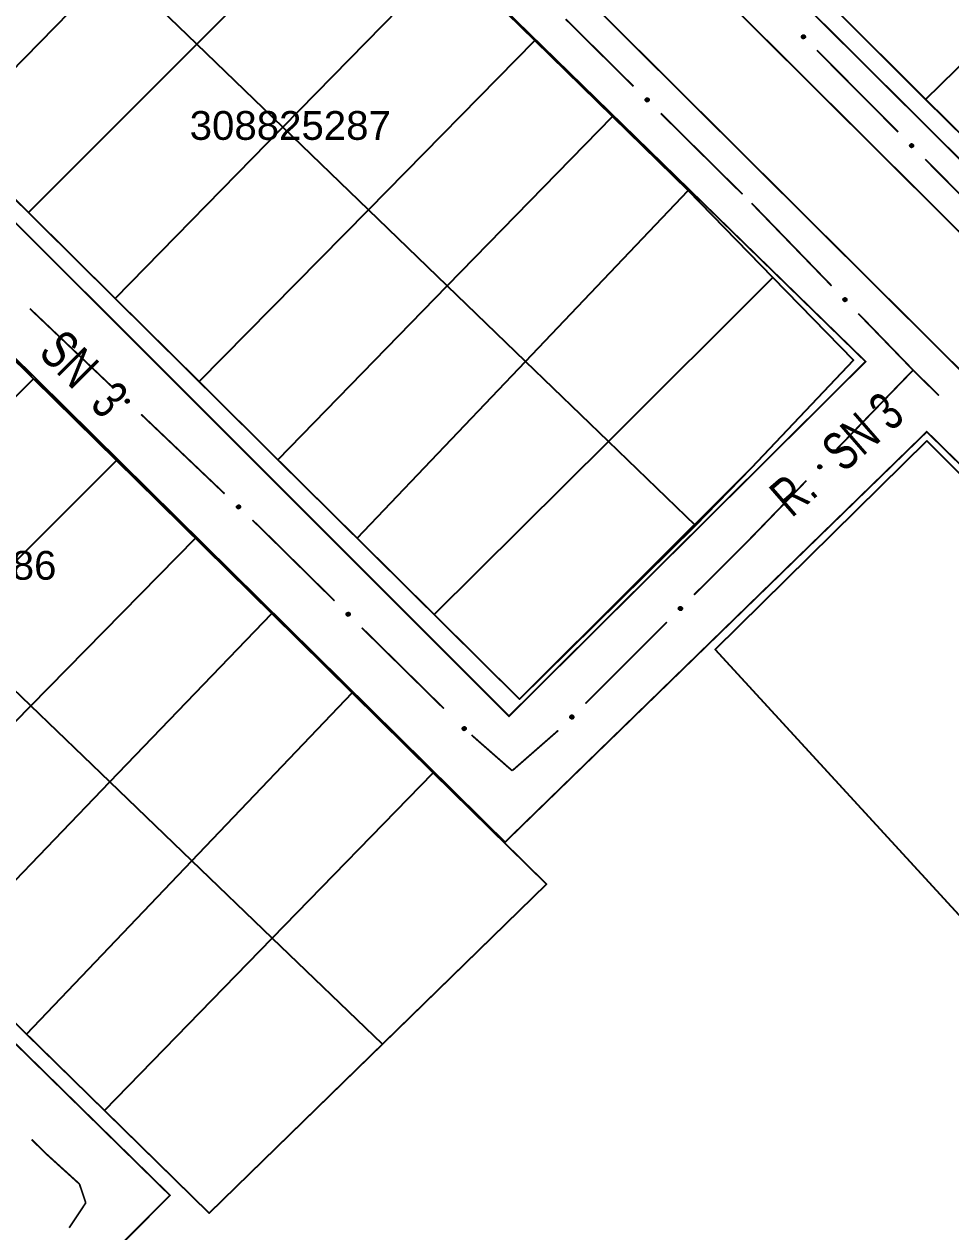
# Model space of a CAD drawing. Extents: x 205150 to 206910, y 4858726 to 4860849.
# Drawn here: x 205720.7 to 205817.3, y 4860356.9 to 4860482.7 of the extents above; entities that cross this region are included whole.
import ezdxf

# ---------------------------------------------------------------- set-up
doc = ezdxf.new("R2010")
doc.units = 0
doc.header["$LTSCALE"] = 1.5
doc.header["$MEASUREMENT"] = 0
doc.linetypes.add('TRACO_25', pattern=[8, 3, -1, 1, -1, 1, -1])
for name, color, linetype in [('CD-MALHA-LOTES', 7, 'CONTINUOUS'), ('CD_TXT_QUADRA', 7, 'CONTINUOUS'), ('RU-QUADRAS', 6, 'CONTINUOUS'), ('SV-EIXO-RUA-N-PAV', 6, 'CONTINUOUS'), ('SV-RUA-NAO-PAV-S-GUIA-C-GUIA', 7, 'CONTINUOUS'), ('SV-TXT-RUA-N-PAV-S-GUIA-C-GUIA', 7, 'CONTINUOUS')]:
    doc.layers.add(name, color=color, linetype=linetype)
doc.styles.add('ARIAL', font='ARIAL.TTF')

msp = doc.modelspace()

# ---------------------------------------------------------------- linework, layer by layer
at = {"layer": 'CD-MALHA-LOTES'}
for points in [[(205738.64, 4860480.65), (205756.26, 4860498.27)], [(205814.63, 4860474.9), (205832.28, 4860492.17)], [(205747.61, 4860472), (205764.99, 4860489.74)], [(205773.91, 4860481.02), (205764.99, 4860489.74)], [(205712.88, 4860471.25), (205730.13, 4860488.87)], [(205738.64, 4860480.65), (205730.13, 4860488.87)], [(205805.73, 4860483.79), (205814.63, 4860474.9)], [(205721.1, 4860463.11), (205738.64, 4860480.65)], [(205747.61, 4860472), (205738.64, 4860480.65)], [(205756.54, 4860463.39), (205773.91, 4860481.02)], [(205781.98, 4860473.13), (205773.91, 4860481.02)], [(205823.23, 4860466.4), (205814.63, 4860474.9)], [(205764.76, 4860455.45), (205781.98, 4860473.13)], [(205789.89, 4860465.39), (205781.98, 4860473.13)], [(205730.13, 4860454.16), (205747.61, 4860472)], [(205756.54, 4860463.39), (205747.61, 4860472)], [(205712.88, 4860471.25), (205721.1, 4860463.11)], [(205772.91, 4860447.59), (205789.89, 4860465.39)], [(205798.71, 4860456.32), (205789.89, 4860465.39)], [(205721.1, 4860463.11), (205730.13, 4860454.16)], [(205738.9, 4860445.48), (205756.54, 4860463.39)], [(205764.76, 4860455.45), (205756.54, 4860463.39)], [(205747.11, 4860437.34), (205764.76, 4860455.45)], [(205772.91, 4860447.59), (205764.76, 4860455.45)], [(205781.56, 4860439.25), (205798.71, 4860456.32)], [(205790.65, 4860430.48), (205796.49, 4860436.51), (205807.12, 4860447.72), (205798.71, 4860456.32)], [(205712.66, 4860454.61), (205721.64, 4860445.76)], [(205730.13, 4860454.16), (205738.9, 4860445.48)], [(205755.36, 4860429.17), (205772.91, 4860447.59)], [(205781.56, 4860439.25), (205772.91, 4860447.59)], [(205704.09, 4860428.28), (205721.64, 4860445.76)], [(205721.64, 4860445.76), (205730.27, 4860437.27)], [(205738.9, 4860445.48), (205747.11, 4860437.34)], [(205763.4, 4860421.21), (205781.56, 4860439.25)], [(205790.65, 4860430.48), (205781.56, 4860439.25)], [(205712.85, 4860419.86), (205730.27, 4860437.27)], [(205730.27, 4860437.27), (205738.5, 4860429.16)], [(205747.11, 4860437.34), (205755.36, 4860429.17)], [(205763.4, 4860421.21), (205772.31, 4860412.38), (205790.65, 4860430.48)], [(205721.35, 4860411.68), (205738.5, 4860429.16)], [(205738.5, 4860429.16), (205746.46, 4860421.32)], [(205755.36, 4860429.17), (205763.4, 4860421.21)], [(205729.58, 4860403.77), (205746.46, 4860421.32)], [(205746.46, 4860421.32), (205754.86, 4860413.04)], [(205721.35, 4860411.68), (205712.85, 4860419.86)], [(205738.14, 4860395.53), (205754.86, 4860413.04)], [(205754.86, 4860413.04), (205763.3, 4860404.73)], [(205704.02, 4860394.02), (205721.35, 4860411.68)], [(205729.58, 4860403.77), (205721.35, 4860411.68)], [(205712.35, 4860385.85), (205729.58, 4860403.77)], [(205738.14, 4860395.53), (205729.58, 4860403.77)], [(205746.51, 4860387.48), (205763.3, 4860404.73)], [(205758, 4860376.43), (205775.11, 4860393.1), (205763.3, 4860404.73)], [(205720.91, 4860377.47), (205738.14, 4860395.53)], [(205746.51, 4860387.48), (205738.14, 4860395.53)], [(205729.02, 4860369.51), (205746.51, 4860387.48)], [(205758, 4860376.43), (205746.51, 4860387.48)], [(205720.91, 4860377.47), (205712.35, 4860385.85)], [(205729.02, 4860369.51), (205720.91, 4860377.47)], [(205758, 4860376.43), (205739.93, 4860358.82), (205729.02, 4860369.51)]]:
    msp.add_lwpolyline(points, dxfattribs=at)
msp.add_lwpolyline([(205814.77, 4860439.32), (205792.69, 4860417.56), (205820.47, 4860387.36), (205866.15, 4860337.6), (205891.38, 4860310.09), (205909.89, 4860318.5), (205929.17, 4860324.61), (205863.64, 4860390.29)], close=True, dxfattribs=at)
at = {"layer": 'RU-QUADRAS'}
msp.add_lwpolyline([(205824.87, 4860536.01), (205816.45, 4860544.28), (205807.99, 4860552.97), (205799.3, 4860561.46), (205791.72, 4860570.2), (205783.65, 4860578.22), (205747.53, 4860542.24), (205796.49, 4860493.19), (205805.39, 4860484.13), (205814.3, 4860475.23), (205822.89, 4860466.74)], dxfattribs=at)
for points in [[(205730.36, 4860523.59), (205738.98, 4860515.16), (205747.62, 4860506.72), (205756.26, 4860498.27), (205764.99, 4860489.74), (205773.91, 4860481.02), (205781.98, 4860473.13), (205789.89, 4860465.39), (205798.71, 4860456.32), (205807.12, 4860447.72), (205796.49, 4860436.51), (205772.31, 4860412.38), (205695.37, 4860488.6)], [(205687.23, 4860479.66), (205652.24, 4860444.77), (205739.93, 4860358.82), (205775.11, 4860393.1)], [(205814.77, 4860439.32), (205863.64, 4860390.29), (205929.17, 4860324.61), (205909.89, 4860318.5), (205891.38, 4860310.09), (205866.15, 4860337.6), (205820.47, 4860387.36), (205792.69, 4860417.56)]]:
    msp.add_lwpolyline(points, close=True, dxfattribs=at)
at = {"layer": 'SV-EIXO-RUA-N-PAV', "const_width": 0.18, "flags": 128}
for points in [[(205777.11, 4860483.26), (205784.19, 4860476.25)], [(205811.77, 4860471.5), (205803.31, 4860480.01)], [(205787.03, 4860473.44), (205795.56, 4860465)], [(205823.05, 4860460.15), (205814.59, 4860468.66)], [(205796.49, 4860464.08), (205804.84, 4860455.46)], [(205721.25, 4860453.09), (205729.95, 4860444.82)], [(205807.62, 4860452.58), (205813.18, 4860446.84)], [(205813.33, 4860446.68), (205804.99, 4860438.05)], [(205813.18, 4860446.84), (205813.33, 4860446.68)], [(205813.33, 4860446.68), (205816.03, 4860444.03)], [(205732.85, 4860442.07), (205741.55, 4860433.8)], [(205802.21, 4860435.17), (205796.65, 4860429.42)], [(205744.45, 4860431.05), (205745.18, 4860430.36)], [(205745.18, 4860430.36), (205745.24, 4860430.3)], [(205745.24, 4860430.3), (205753.01, 4860422.64)], [(205790.49, 4860423.26), (205796.15, 4860428.91)], [(205796.15, 4860428.91), (205796.49, 4860429.26)], [(205796.65, 4860429.42), (205796.49, 4860429.26)], [(205779.17, 4860411.94), (205787.66, 4860420.43)], [(205755.86, 4860419.83), (205764.41, 4860411.41)], [(205767.3, 4860408.65), (205771.06, 4860405.35)], [(205771.54, 4860404.94), (205776.33, 4860409.13)], [(205771.06, 4860405.35), (205771.54, 4860404.94)], [(205722.86, 4860365.09), (205721.44, 4860366.5)], [(205723.6, 4860364.42), (205722.86, 4860365.09)], [(205726.43, 4860361.85), (205723.6, 4860364.42)], [(205726.48, 4860361.68), (205726.43, 4860361.85)], [(205727.08, 4860359.9), (205726.48, 4860361.68)], [(205725.35, 4860357.3), (205727.01, 4860359.8)], [(205727.01, 4860359.8), (205727.08, 4860359.9)]]:
    msp.add_lwpolyline(points, dxfattribs=at)
at = {"layer": 'SV-EIXO-RUA-N-PAV', "flags": 128}
for points in [[(205801.92, 4860481.25), (205801.87, 4860481.25), (205801.83, 4860481.26), (205801.8, 4860481.27), (205801.77, 4860481.3), (205801.75, 4860481.32), (205801.73, 4860481.36), (205801.72, 4860481.4), (205801.72, 4860481.45), (205801.74, 4860481.49), (205801.75, 4860481.52), (205801.77, 4860481.55), (205801.8, 4860481.57), (205801.84, 4860481.59), (205801.88, 4860481.6), (205801.93, 4860481.6), (205801.97, 4860481.59), (205802, 4860481.57), (205802.03, 4860481.55), (205802.05, 4860481.52), (205802.06, 4860481.49), (205802.08, 4860481.45), (205802.07, 4860481.4), (205802.07, 4860481.36), (205802.05, 4860481.32), (205802.02, 4860481.3), (205802, 4860481.27), (205801.97, 4860481.26), (205801.92, 4860481.25)], [(205785.59, 4860475.02), (205785.63, 4860475.02), (205785.68, 4860475.02), (205785.71, 4860475), (205785.73, 4860474.97), (205785.76, 4860474.95), (205785.77, 4860474.92), (205785.79, 4860474.88), (205785.79, 4860474.83), (205785.78, 4860474.78), (205785.76, 4860474.75), (205785.74, 4860474.72), (205785.71, 4860474.7), (205785.68, 4860474.68), (205785.64, 4860474.67), (205785.59, 4860474.67), (205785.55, 4860474.68), (205785.51, 4860474.7), (205785.49, 4860474.72), (205785.46, 4860474.75), (205785.45, 4860474.78), (205785.44, 4860474.82), (205785.44, 4860474.87), (205785.44, 4860474.91), (205785.46, 4860474.95), (205785.49, 4860474.97), (205785.51, 4860475), (205785.54, 4860475.01), (205785.59, 4860475.02)], [(205813.2, 4860469.9), (205813.16, 4860469.9), (205813.11, 4860469.91), (205813.08, 4860469.93), (205813.06, 4860469.95), (205813.03, 4860469.98), (205813.02, 4860470.01), (205813, 4860470.05), (205813, 4860470.1), (205813.02, 4860470.14), (205813.03, 4860470.17), (205813.06, 4860470.2), (205813.08, 4860470.22), (205813.12, 4860470.24), (205813.16, 4860470.25), (205813.21, 4860470.25), (205813.25, 4860470.24), (205813.28, 4860470.22), (205813.31, 4860470.2), (205813.33, 4860470.17), (205813.35, 4860470.14), (205813.36, 4860470.1), (205813.35, 4860470.05), (205813.35, 4860470.01), (205813.33, 4860469.98), (205813.3, 4860469.95), (205813.28, 4860469.93), (205813.25, 4860469.91), (205813.2, 4860469.9)], [(205806.21, 4860454.2), (205806.25, 4860454.2), (205806.3, 4860454.19), (205806.33, 4860454.17), (205806.35, 4860454.15), (205806.38, 4860454.12), (205806.39, 4860454.09), (205806.4, 4860454.05), (205806.4, 4860454), (205806.39, 4860453.96), (205806.37, 4860453.92), (205806.35, 4860453.9), (205806.32, 4860453.88), (205806.29, 4860453.86), (205806.25, 4860453.85), (205806.2, 4860453.85), (205806.16, 4860453.86), (205806.13, 4860453.88), (205806.1, 4860453.9), (205806.08, 4860453.93), (205806.06, 4860453.96), (205806.05, 4860454), (205806.05, 4860454.05), (205806.06, 4860454.09), (205806.08, 4860454.13), (205806.1, 4860454.15), (205806.13, 4860454.17), (205806.16, 4860454.19), (205806.21, 4860454.2)], [(205731.38, 4860443.62), (205731.42, 4860443.63), (205731.47, 4860443.62), (205731.5, 4860443.6), (205731.53, 4860443.58), (205731.55, 4860443.55), (205731.57, 4860443.52), (205731.58, 4860443.48), (205731.58, 4860443.43), (205731.57, 4860443.39), (205731.55, 4860443.35), (205731.53, 4860443.33), (205731.51, 4860443.3), (205731.47, 4860443.29), (205731.43, 4860443.27), (205731.38, 4860443.27), (205731.34, 4860443.28), (205731.31, 4860443.3), (205731.28, 4860443.32), (205731.26, 4860443.35), (205731.24, 4860443.38), (205731.23, 4860443.42), (205731.23, 4860443.47), (205731.24, 4860443.51), (205731.25, 4860443.54), (205731.28, 4860443.57), (205731.3, 4860443.59), (205731.33, 4860443.61), (205731.38, 4860443.62)], [(205803.78, 4860436.64), (205803.78, 4860436.59), (205803.77, 4860436.55), (205803.76, 4860436.52), (205803.73, 4860436.49), (205803.71, 4860436.47), (205803.67, 4860436.45), (205803.64, 4860436.44), (205803.59, 4860436.44), (205803.54, 4860436.45), (205803.51, 4860436.46), (205803.48, 4860436.48), (205803.46, 4860436.51), (205803.44, 4860436.54), (205803.43, 4860436.59), (205803.43, 4860436.63), (205803.44, 4860436.68), (205803.46, 4860436.71), (205803.48, 4860436.74), (205803.51, 4860436.76), (205803.54, 4860436.78), (205803.58, 4860436.79), (205803.63, 4860436.79), (205803.67, 4860436.78), (205803.7, 4860436.76), (205803.73, 4860436.74), (205803.75, 4860436.71), (205803.77, 4860436.68), (205803.78, 4860436.64)], [(205742.97, 4860432.6), (205743.02, 4860432.6), (205743.07, 4860432.6), (205743.1, 4860432.58), (205743.12, 4860432.56), (205743.15, 4860432.53), (205743.17, 4860432.5), (205743.18, 4860432.46), (205743.18, 4860432.41), (205743.17, 4860432.37), (205743.15, 4860432.33), (205743.13, 4860432.3), (205743.11, 4860432.28), (205743.07, 4860432.27), (205743.03, 4860432.25), (205742.98, 4860432.25), (205742.94, 4860432.26), (205742.91, 4860432.28), (205742.88, 4860432.3), (205742.86, 4860432.33), (205742.84, 4860432.36), (205742.83, 4860432.4), (205742.83, 4860432.45), (205742.84, 4860432.49), (205742.85, 4860432.52), (205742.88, 4860432.55), (205742.9, 4860432.57), (205742.93, 4860432.59), (205742.97, 4860432.6)], [(205754.41, 4860421.41), (205754.46, 4860421.41), (205754.5, 4860421.41), (205754.54, 4860421.39), (205754.56, 4860421.36), (205754.59, 4860421.34), (205754.6, 4860421.31), (205754.61, 4860421.27), (205754.62, 4860421.22), (205754.6, 4860421.17), (205754.59, 4860421.14), (205754.57, 4860421.11), (205754.54, 4860421.09), (205754.51, 4860421.07), (205754.46, 4860421.06), (205754.42, 4860421.06), (205754.37, 4860421.07), (205754.34, 4860421.09), (205754.31, 4860421.11), (205754.29, 4860421.14), (205754.27, 4860421.17), (205754.26, 4860421.21), (205754.26, 4860421.26), (205754.27, 4860421.3), (205754.29, 4860421.34), (205754.31, 4860421.36), (205754.34, 4860421.39), (205754.37, 4860421.4), (205754.41, 4860421.41)], [(205788.9, 4860421.82), (205788.89, 4860421.87), (205788.9, 4860421.91), (205788.92, 4860421.94), (205788.95, 4860421.97), (205788.97, 4860421.99), (205789, 4860422.01), (205789.04, 4860422.02), (205789.09, 4860422.02), (205789.14, 4860422.01), (205789.17, 4860421.99), (205789.2, 4860421.97), (205789.22, 4860421.94), (205789.24, 4860421.91), (205789.25, 4860421.87), (205789.25, 4860421.82), (205789.24, 4860421.78), (205789.22, 4860421.74), (205789.19, 4860421.72), (205789.17, 4860421.69), (205789.14, 4860421.68), (205789.09, 4860421.67), (205789.05, 4860421.67), (205789, 4860421.68), (205788.97, 4860421.69), (205788.95, 4860421.72), (205788.92, 4860421.74), (205788.9, 4860421.78), (205788.9, 4860421.82)], [(205777.58, 4860410.51), (205777.58, 4860410.55), (205777.59, 4860410.6), (205777.61, 4860410.63), (205777.63, 4860410.65), (205777.66, 4860410.68), (205777.69, 4860410.69), (205777.73, 4860410.71), (205777.78, 4860410.71), (205777.82, 4860410.69), (205777.85, 4860410.68), (205777.88, 4860410.65), (205777.9, 4860410.63), (205777.92, 4860410.59), (205777.93, 4860410.55), (205777.93, 4860410.5), (205777.92, 4860410.46), (205777.9, 4860410.43), (205777.88, 4860410.4), (205777.85, 4860410.38), (205777.82, 4860410.36), (205777.78, 4860410.35), (205777.73, 4860410.35), (205777.69, 4860410.36), (205777.66, 4860410.38), (205777.63, 4860410.41), (205777.61, 4860410.43), (205777.59, 4860410.46), (205777.58, 4860410.51)], [(205766.49, 4860409.5), (205766.54, 4860409.5), (205766.59, 4860409.5), (205766.62, 4860409.48), (205766.65, 4860409.46), (205766.67, 4860409.43), (205766.69, 4860409.4), (205766.7, 4860409.36), (205766.71, 4860409.31), (205766.7, 4860409.27), (205766.68, 4860409.24), (205766.66, 4860409.21), (205766.64, 4860409.18), (205766.61, 4860409.16), (205766.57, 4860409.15), (205766.52, 4860409.15), (205766.48, 4860409.16), (205766.44, 4860409.17), (205766.41, 4860409.19), (205766.39, 4860409.22), (205766.37, 4860409.25), (205766.36, 4860409.29), (205766.35, 4860409.34), (205766.36, 4860409.38), (205766.38, 4860409.41), (205766.4, 4860409.44), (205766.42, 4860409.47), (205766.45, 4860409.49), (205766.49, 4860409.5)]]:
    msp.add_lwpolyline(points, close=True, dxfattribs=at)
for points in [[(205801.97, 4860481.26), (205801.72, 4860481.45)], [(205801.92, 4860481.25), (205801.72, 4860481.4)], [(205801.98, 4860481.27), (205801.73, 4860481.46)], [(205801.94, 4860481.25), (205801.73, 4860481.42)], [(205801.9, 4860481.25), (205801.73, 4860481.37)], [(205801.87, 4860481.25), (205801.73, 4860481.36)], [(205802, 4860481.27), (205801.74, 4860481.49)], [(205802.02, 4860481.3), (205801.75, 4860481.52)], [(205802.01, 4860481.29), (205801.75, 4860481.5)], [(205801.85, 4860481.25), (205801.75, 4860481.33)], [(205801.83, 4860481.26), (205801.75, 4860481.32)], [(205802.05, 4860481.32), (205801.77, 4860481.55)], [(205802.03, 4860481.31), (205801.77, 4860481.54)], [(205802.05, 4860481.34), (205801.79, 4860481.56)], [(205802.07, 4860481.36), (205801.8, 4860481.57)], [(205802.07, 4860481.38), (205801.82, 4860481.58)], [(205802.07, 4860481.4), (205801.84, 4860481.59)], [(205802.07, 4860481.42), (205801.86, 4860481.59)], [(205802.08, 4860481.45), (205801.88, 4860481.6)], [(205802.06, 4860481.47), (205801.91, 4860481.59)], [(205802.06, 4860481.49), (205801.93, 4860481.6)], [(205802.05, 4860481.5), (205801.95, 4860481.59)], [(205802.05, 4860481.52), (205801.97, 4860481.59)], [(205785.44, 4860474.91), (205785.71, 4860474.7)], [(205785.44, 4860474.89), (205785.69, 4860474.7)], [(205785.44, 4860474.87), (205785.68, 4860474.68)], [(205785.44, 4860474.85), (205785.65, 4860474.68)], [(205785.44, 4860474.82), (205785.64, 4860474.67)], [(205785.45, 4860474.8), (205785.61, 4860474.68)], [(205785.45, 4860474.78), (205785.59, 4860474.67)], [(205785.46, 4860474.95), (205785.74, 4860474.72)], [(205785.46, 4860474.93), (205785.72, 4860474.71)], [(205785.46, 4860474.77), (205785.56, 4860474.68)], [(205785.46, 4860474.75), (205785.55, 4860474.68)], [(205785.48, 4860474.96), (205785.74, 4860474.74)], [(205785.49, 4860474.97), (205785.76, 4860474.75)], [(205785.5, 4860474.98), (205785.76, 4860474.77)], [(205785.51, 4860475), (205785.78, 4860474.78)], [(205785.53, 4860475), (205785.78, 4860474.81)], [(205785.54, 4860475.01), (205785.79, 4860474.83)], [(205785.56, 4860475.02), (205785.78, 4860474.85)], [(205785.59, 4860475.02), (205785.79, 4860474.88)], [(205785.61, 4860475.02), (205785.77, 4860474.9)], [(205785.63, 4860475.02), (205785.77, 4860474.92)], [(205785.66, 4860475.02), (205785.76, 4860474.94)], [(205785.68, 4860475.02), (205785.76, 4860474.95)], [(205813.25, 4860469.91), (205813, 4860470.1)], [(205813.2, 4860469.9), (205813, 4860470.05)], [(205813.26, 4860469.92), (205813.01, 4860470.12)], [(205813.23, 4860469.91), (205813.01, 4860470.07)], [(205813.28, 4860469.93), (205813.02, 4860470.14)], [(205813.18, 4860469.9), (205813.02, 4860470.02)], [(205813.16, 4860469.9), (205813.02, 4860470.01)], [(205813.3, 4860469.95), (205813.03, 4860470.17)], [(205813.29, 4860469.94), (205813.03, 4860470.15)], [(205813.13, 4860469.9), (205813.03, 4860469.99)], [(205813.11, 4860469.91), (205813.03, 4860469.98)], [(205813.31, 4860469.97), (205813.05, 4860470.19)], [(205813.33, 4860469.98), (205813.06, 4860470.2)], [(205813.33, 4860470), (205813.07, 4860470.21)], [(205813.35, 4860470.01), (205813.08, 4860470.22)], [(205813.35, 4860470.03), (205813.1, 4860470.23)], [(205813.35, 4860470.05), (205813.12, 4860470.24)], [(205813.35, 4860470.08), (205813.14, 4860470.24)], [(205813.36, 4860470.1), (205813.16, 4860470.25)], [(205813.34, 4860470.12), (205813.19, 4860470.25)], [(205813.35, 4860470.14), (205813.21, 4860470.25)], [(205813.33, 4860470.16), (205813.23, 4860470.24)], [(205813.33, 4860470.17), (205813.25, 4860470.24)], [(205806.05, 4860454.05), (205806.29, 4860453.86)], [(205806.06, 4860454.09), (205806.32, 4860453.88)], [(205806.06, 4860454.07), (205806.3, 4860453.87)], [(205806.07, 4860454.11), (205806.33, 4860453.89)], [(205806.08, 4860454.13), (205806.35, 4860453.9)], [(205806.09, 4860454.14), (205806.36, 4860453.91)], [(205806.1, 4860454.15), (205806.37, 4860453.92)], [(205806.12, 4860454.16), (205806.38, 4860453.95)], [(205806.13, 4860454.17), (205806.39, 4860453.96)], [(205806.15, 4860454.18), (205806.39, 4860453.98)], [(205806.16, 4860454.19), (205806.4, 4860454)], [(205806.18, 4860454.19), (205806.4, 4860454.03)], [(205806.21, 4860454.2), (205806.4, 4860454.05)], [(205806.23, 4860454.2), (205806.39, 4860454.07)], [(205806.25, 4860454.2), (205806.39, 4860454.09)], [(205806.28, 4860454.19), (205806.38, 4860454.11)], [(205806.3, 4860454.19), (205806.38, 4860454.12)], [(205806.05, 4860454), (205806.25, 4860453.85)], [(205806.06, 4860454.03), (205806.27, 4860453.86)], [(205806.06, 4860453.98), (205806.22, 4860453.86)], [(205806.06, 4860453.96), (205806.2, 4860453.85)], [(205806.07, 4860453.94), (205806.17, 4860453.86)], [(205806.08, 4860453.93), (205806.16, 4860453.86)], [(205731.23, 4860443.49), (205731.49, 4860443.3)], [(205731.23, 4860443.47), (205731.47, 4860443.29)], [(205731.23, 4860443.44), (205731.45, 4860443.28)], [(205731.23, 4860443.42), (205731.43, 4860443.27)], [(205731.24, 4860443.51), (205731.51, 4860443.3)], [(205731.24, 4860443.4), (205731.4, 4860443.28)], [(205731.24, 4860443.38), (205731.38, 4860443.27)], [(205731.25, 4860443.54), (205731.53, 4860443.33)], [(205731.25, 4860443.52), (205731.52, 4860443.32)], [(205731.25, 4860443.36), (205731.36, 4860443.28)], [(205731.26, 4860443.35), (205731.34, 4860443.28)], [(205731.27, 4860443.55), (205731.54, 4860443.34)], [(205731.28, 4860443.57), (205731.55, 4860443.35)], [(205731.29, 4860443.58), (205731.56, 4860443.38)], [(205731.3, 4860443.59), (205731.57, 4860443.39)], [(205731.32, 4860443.6), (205731.57, 4860443.41)], [(205731.33, 4860443.61), (205731.58, 4860443.43)], [(205731.35, 4860443.62), (205731.58, 4860443.46)], [(205731.38, 4860443.62), (205731.58, 4860443.48)], [(205731.4, 4860443.62), (205731.57, 4860443.5)], [(205731.42, 4860443.63), (205731.57, 4860443.52)], [(205731.45, 4860443.62), (205731.55, 4860443.54)], [(205731.47, 4860443.62), (205731.55, 4860443.55)], [(205803.58, 4860436.79), (205803.43, 4860436.59)], [(205803.54, 4860436.78), (205803.43, 4860436.63)], [(205803.63, 4860436.79), (205803.44, 4860436.54)], [(205803.6, 4860436.78), (205803.44, 4860436.57)], [(205803.56, 4860436.78), (205803.44, 4860436.62)], [(205803.51, 4860436.76), (205803.44, 4860436.68)], [(205803.52, 4860436.76), (205803.44, 4860436.66)], [(205803.65, 4860436.78), (205803.45, 4860436.53)], [(205803.67, 4860436.78), (205803.46, 4860436.51)], [(205803.68, 4860436.77), (205803.47, 4860436.5)], [(205803.7, 4860436.76), (205803.48, 4860436.48)], [(205803.71, 4860436.75), (205803.5, 4860436.48)], [(205803.73, 4860436.74), (205803.51, 4860436.46)], [(205803.74, 4860436.72), (205803.53, 4860436.46)], [(205803.75, 4860436.71), (205803.54, 4860436.45)], [(205803.76, 4860436.69), (205803.57, 4860436.44)], [(205803.77, 4860436.68), (205803.59, 4860436.44)], [(205803.77, 4860436.66), (205803.61, 4860436.44)], [(205803.78, 4860436.64), (205803.64, 4860436.44)], [(205803.78, 4860436.61), (205803.66, 4860436.45)], [(205803.78, 4860436.59), (205803.67, 4860436.45)], [(205803.78, 4860436.57), (205803.7, 4860436.46)], [(205803.77, 4860436.55), (205803.71, 4860436.47)], [(205742.83, 4860432.47), (205743.08, 4860432.28)], [(205742.83, 4860432.45), (205743.07, 4860432.27)], [(205742.83, 4860432.42), (205743.05, 4860432.26)], [(205742.83, 4860432.4), (205743.03, 4860432.25)], [(205742.84, 4860432.49), (205743.11, 4860432.28)], [(205742.84, 4860432.38), (205743, 4860432.26)], [(205742.84, 4860432.36), (205742.98, 4860432.25)], [(205742.85, 4860432.52), (205743.13, 4860432.3)], [(205742.85, 4860432.5), (205743.12, 4860432.3)], [(205742.85, 4860432.34), (205742.96, 4860432.26)], [(205742.86, 4860432.33), (205742.94, 4860432.26)], [(205742.87, 4860432.53), (205743.14, 4860432.32)], [(205742.88, 4860432.55), (205743.15, 4860432.33)], [(205742.89, 4860432.56), (205743.16, 4860432.35)], [(205742.9, 4860432.57), (205743.17, 4860432.37)], [(205742.92, 4860432.58), (205743.17, 4860432.39)], [(205742.93, 4860432.59), (205743.18, 4860432.41)], [(205742.95, 4860432.6), (205743.18, 4860432.44)], [(205742.97, 4860432.6), (205743.18, 4860432.46)], [(205743, 4860432.6), (205743.17, 4860432.48)], [(205743.02, 4860432.6), (205743.17, 4860432.5)], [(205743.05, 4860432.6), (205743.15, 4860432.52)], [(205743.07, 4860432.6), (205743.15, 4860432.53)], [(205754.28, 4860421.32), (205754.55, 4860421.1)], [(205754.29, 4860421.34), (205754.57, 4860421.11)], [(205754.3, 4860421.35), (205754.57, 4860421.13)], [(205754.31, 4860421.36), (205754.59, 4860421.14)], [(205754.33, 4860421.37), (205754.59, 4860421.16)], [(205754.34, 4860421.39), (205754.6, 4860421.17)], [(205754.36, 4860421.39), (205754.61, 4860421.2)], [(205754.37, 4860421.4), (205754.62, 4860421.22)], [(205754.39, 4860421.41), (205754.61, 4860421.24)], [(205754.41, 4860421.41), (205754.61, 4860421.27)], [(205754.44, 4860421.41), (205754.6, 4860421.29)], [(205754.46, 4860421.41), (205754.6, 4860421.31)], [(205754.49, 4860421.41), (205754.59, 4860421.33)], [(205754.5, 4860421.41), (205754.59, 4860421.34)], [(205788.89, 4860421.87), (205789, 4860422.01)], [(205788.9, 4860421.78), (205789.09, 4860422.02)], [(205788.9, 4860421.82), (205789.04, 4860422.02)], [(205788.9, 4860421.8), (205789.07, 4860422.01)], [(205788.9, 4860421.84), (205789.02, 4860422.01)], [(205788.9, 4860421.89), (205788.98, 4860421.99)], [(205788.9, 4860421.91), (205788.97, 4860421.99)], [(205788.92, 4860421.76), (205789.11, 4860422.01)], [(205788.92, 4860421.74), (205789.14, 4860422.01)], [(205788.94, 4860421.73), (205789.15, 4860422)], [(205788.95, 4860421.72), (205789.17, 4860421.99)], [(205788.96, 4860421.71), (205789.18, 4860421.98)], [(205788.97, 4860421.69), (205789.2, 4860421.97)], [(205788.99, 4860421.69), (205789.21, 4860421.95)], [(205789, 4860421.68), (205789.22, 4860421.94)], [(205789.03, 4860421.67), (205789.22, 4860421.92)], [(205789.05, 4860421.67), (205789.24, 4860421.91)], [(205789.07, 4860421.67), (205789.24, 4860421.88)], [(205789.09, 4860421.67), (205789.25, 4860421.87)], [(205789.12, 4860421.68), (205789.24, 4860421.84)], [(205789.14, 4860421.68), (205789.25, 4860421.82)], [(205789.15, 4860421.69), (205789.24, 4860421.79)], [(205789.17, 4860421.69), (205789.24, 4860421.78)], [(205754.26, 4860421.26), (205754.51, 4860421.07)], [(205754.26, 4860421.21), (205754.46, 4860421.06)], [(205754.27, 4860421.3), (205754.54, 4860421.09)], [(205754.27, 4860421.28), (205754.52, 4860421.09)], [(205754.27, 4860421.24), (205754.48, 4860421.07)], [(205754.27, 4860421.19), (205754.43, 4860421.07)], [(205754.27, 4860421.17), (205754.42, 4860421.06)], [(205754.29, 4860421.15), (205754.39, 4860421.07)], [(205754.29, 4860421.14), (205754.37, 4860421.07)], [(205777.58, 4860410.51), (205777.73, 4860410.71)], [(205777.58, 4860410.53), (205777.71, 4860410.69)], [(205777.58, 4860410.55), (205777.69, 4860410.69)], [(205777.59, 4860410.46), (205777.78, 4860410.71)], [(205777.59, 4860410.48), (205777.75, 4860410.7)], [(205777.59, 4860410.58), (205777.67, 4860410.68)], [(205777.59, 4860410.6), (205777.66, 4860410.68)], [(205777.6, 4860410.45), (205777.8, 4860410.7)], [(205777.61, 4860410.43), (205777.82, 4860410.69)], [(205777.62, 4860410.42), (205777.83, 4860410.68)], [(205777.63, 4860410.41), (205777.85, 4860410.68)], [(205777.65, 4860410.4), (205777.87, 4860410.66)], [(205777.66, 4860410.38), (205777.88, 4860410.65)], [(205777.68, 4860410.37), (205777.89, 4860410.64)], [(205777.69, 4860410.36), (205777.9, 4860410.63)], [(205777.71, 4860410.36), (205777.91, 4860410.61)], [(205777.73, 4860410.35), (205777.92, 4860410.59)], [(205777.76, 4860410.36), (205777.92, 4860410.57)], [(205777.78, 4860410.35), (205777.93, 4860410.55)], [(205777.8, 4860410.37), (205777.93, 4860410.52)], [(205777.82, 4860410.36), (205777.93, 4860410.5)], [(205777.84, 4860410.38), (205777.92, 4860410.48)], [(205777.85, 4860410.38), (205777.92, 4860410.46)], [(205766.35, 4860409.34), (205766.61, 4860409.16)], [(205766.36, 4860409.38), (205766.64, 4860409.18)], [(205766.36, 4860409.36), (205766.62, 4860409.18)], [(205766.36, 4860409.31), (205766.58, 4860409.16)], [(205766.36, 4860409.29), (205766.57, 4860409.15)], [(205766.37, 4860409.39), (205766.65, 4860409.2)], [(205766.37, 4860409.27), (205766.54, 4860409.15)], [(205766.37, 4860409.25), (205766.52, 4860409.15)], [(205766.38, 4860409.41), (205766.66, 4860409.21)], [(205766.38, 4860409.23), (205766.49, 4860409.16)], [(205766.39, 4860409.42), (205766.67, 4860409.22)], [(205766.39, 4860409.22), (205766.48, 4860409.16)], [(205766.4, 4860409.44), (205766.68, 4860409.24)], [(205766.41, 4860409.45), (205766.69, 4860409.26)], [(205766.42, 4860409.47), (205766.7, 4860409.27)], [(205766.44, 4860409.47), (205766.7, 4860409.3)], [(205766.45, 4860409.49), (205766.71, 4860409.31)], [(205766.47, 4860409.49), (205766.7, 4860409.34)], [(205766.49, 4860409.5), (205766.7, 4860409.36)], [(205766.52, 4860409.5), (205766.69, 4860409.39)], [(205766.54, 4860409.5), (205766.69, 4860409.4)], [(205766.57, 4860409.5), (205766.67, 4860409.42)], [(205766.59, 4860409.5), (205766.67, 4860409.43)]]:
    msp.add_lwpolyline(points, dxfattribs=at)
at = {"layer": 'SV-RUA-NAO-PAV-S-GUIA-C-GUIA', "linetype": 'TRACO_25', "const_width": 0.18, "flags": 128}
for points in [[(205796.49, 4860490.24), (205891.32, 4860395.96), (205971.4, 4860476.12), (205841.08, 4860609.16), (205828.29, 4860622.21), (205814.95, 4860609.12), (205796.49, 4860591.01)], [(205949.49, 4860337.09), (205944.34, 4860332.99), (205894.63, 4860384.15), (205849.7, 4860429.72), (205796.49, 4860482.63)], [(205928, 4860333.93), (205887.57, 4860376.68), (205880.57, 4860384.72), (205796.49, 4860468.32)], [(205796.49, 4860435.75), (205808.38, 4860447.57), (205796.49, 4860459.16)], [(205796.49, 4860422.49), (205814.76, 4860440.26), (205875.65, 4860380.49), (205850.38, 4860354.48), (205856.66, 4860347.73)]]:
    msp.add_lwpolyline(points, dxfattribs=at)
at = {"layer": 'SV-RUA-NAO-PAV-S-GUIA-C-GUIA', "const_width": 0.18, "flags": 128}
for points in [[(205796.49, 4860468.32), (205734.78, 4860529.67), (205742.15, 4860536.65), (205796.49, 4860482.63)], [(205796.49, 4860435.75), (205771.2, 4860410.62), (205693.59, 4860488.19), (205729.48, 4860524.47), (205796.49, 4860459.16)], [(205796.49, 4860422.49), (205770.79, 4860397.49), (205686.32, 4860480.91), (205649.73, 4860445.17), (205735.86, 4860360.68), (205683.57, 4860308.27), (205598.87, 4860393.62), (205582.43, 4860377.38), (205560.86, 4860356.06), (205582.64, 4860334.87), (205650.99, 4860268.43)]]:
    msp.add_lwpolyline(points, dxfattribs=at)

# ---------------------------------------------------------------- texts
at = {"layer": 'CD_TXT_QUADRA', "style": 'ARIAL'}
for s, p in [('308825287  ', (205737.91, 4860470.68)), ('308825286  ', (205703.04, 4860424.84))]:
    msp.add_text(s, height=3, dxfattribs=at).set_placement(p)
at = {"layer": 'SV-TXT-RUA-N-PAV-S-GUIA-C-GUIA', "style": 'ARIAL', "width": 0.7}
for s, rotation, p in [('RUA                                                                                                                               SN  3', 315, (205618.6, 4860551.78)), ('AV.                                                         SEM                                   DENOMINACÃO                          ', 44.9125, (205619.4, 4860427.07)), ('R.   SN 3                                                                                                                                                                    ', 41.0094, (205800.67, 4860431.22))]:
    msp.add_text(s, height=4, rotation=rotation, dxfattribs=at).set_placement(p)

doc.saveas('drawing.dxf')
